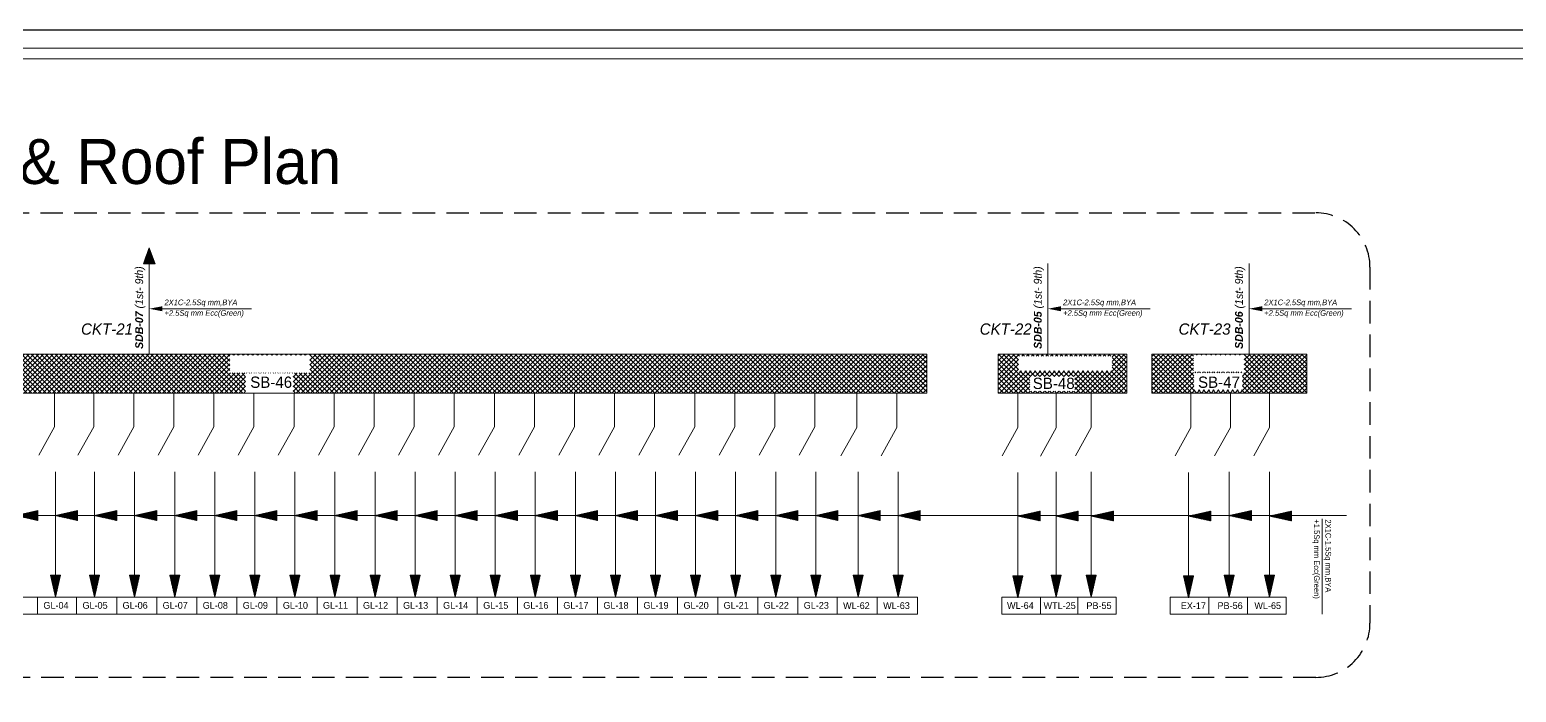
# Model space of a CAD drawing. Header units: inches. Extents: x 109699 to 44449955, y -10987 to 15824140.
# Drawn here: x 219237 to 219896, y -3986 to -3692 of the extents above; entities that cross this region are included whole.
import ezdxf

# ---------------------------------------------------------------- set-up
doc = ezdxf.new("R2010")
doc.units = ezdxf.units.IN
doc.header["$LTSCALE"] = 5
doc.header["$MEASUREMENT"] = 0
doc.linetypes.add('DASHED2', pattern=[0.375, 0.25, -0.125])
doc.layers.get('0').update_dxf_attribs({"color": 123})
for name, color, linetype, lineweight in [('@NORMAL', 7, 'Continuous', 5), ('E-CKT-CABLE', 116, 'Continuous', 18), ('E-CKT-TEXT', 135, 'Continuous', 18), ('E-EX-Exhaust-Fan', 190, 'Continuous', 13), ('E-PB-Socket-5A', 203, 'Continuous', 13), ('E-POINT-CABLE', 86, 'Continuous', 18), ('E-SB-Switch-Board', 106, 'Continuous', 18), ('E-SWITCH', 6, 'Continuous', 18), ('E-WL-Wall-Light', 232, 'Continuous', 15), ('E-WTL-Wall-Tube-Light', 6, 'Continuous', 15), ('Text', 7, 'Continuous', 0), ('WALL-1', 8, 'Continuous', 9)]:
    doc.layers.add(name, color=color, linetype=linetype, lineweight=lineweight)
doc.styles.get("Standard").update_dxf_attribs({"font": 'times.ttf'})
doc.styles.add('style2', font='ARIALN.TTF', dxfattribs={"width": 0.75, "height": 3})

# ---------------------------------------------------------------- blocks, each defined once
blk = doc.blocks.new('zxczxczxcz')
at = {"layer": '@NORMAL'}
for points in [[(177327.5, -15450.1), (175295.2, -15450.1), (175295.2, -14276.8), (177327.5, -14276.8)], [(177319.9, -15442.5), (175302.8, -15442.5), (175302.8, -14284.5), (177319.9, -14284.5)]]:
    blk.add_lwpolyline(points, close=True, dxfattribs=at)
at = {"layer": 'WALL-1', "lineweight": 30}
blk.add_lwpolyline([(177340.9, -15463.5), (175281.8, -15463.5), (175281.8, -14263.5), (177340.9, -14263.5)], close=True, dxfattribs=at)
blk = doc.blocks.new('E-CKT TEXT')
for p, q in [((648438.87, 22105.08), (648437.12, 22112.85)), ((648437.12, 22112.85), (648440.62, 22112.85)), ((648437.16, 22112.65), (648437.36, 22112.85)), ((648437.21, 22112.43), (648437.63, 22112.85)), ((648437.26, 22112.21), (648437.89, 22112.85)), ((648437.31, 22112), (648438.16, 22112.85)), ((648437.36, 22111.78), (648438.43, 22112.85)), ((648437.41, 22111.56), (648438.69, 22112.85)), ((648437.46, 22111.35), (648438.96, 22112.85)), ((648437.51, 22111.13), (648439.22, 22112.85)), ((648437.55, 22110.92), (648439.49, 22112.85)), ((648437.6, 22110.7), (648439.75, 22112.85)), ((648437.65, 22110.48), (648440.02, 22112.85)), ((648437.7, 22110.27), (648440.28, 22112.85)), ((648437.75, 22110.05), (648440.55, 22112.85)), ((648437.8, 22109.83), (648440.57, 22112.6)), ((648437.85, 22109.62), (648440.49, 22112.26)), ((648437.9, 22109.4), (648440.41, 22111.92)), ((648437.94, 22109.18), (648440.34, 22111.58)), ((648437.99, 22108.97), (648440.26, 22111.23)), ((648438.04, 22108.75), (648440.18, 22110.89)), ((648438.09, 22108.54), (648440.11, 22110.55)), ((648438.14, 22108.32), (648440.03, 22110.21)), ((648438.19, 22108.1), (648439.95, 22109.86)), ((648438.24, 22107.89), (648439.87, 22109.52)), ((648438.29, 22107.67), (648439.8, 22109.18)), ((648438.34, 22107.45), (648439.72, 22108.84)), ((648438.38, 22107.24), (648439.64, 22108.49)), ((648438.43, 22107.02), (648439.56, 22108.15)), ((648438.87, 22105.08), (648440.62, 22112.85)), ((648438.48, 22106.8), (648439.49, 22107.81)), ((648438.53, 22106.59), (648439.41, 22107.47)), ((648438.58, 22106.37), (648439.33, 22107.13)), ((648438.63, 22106.16), (648439.26, 22106.78)), ((648438.68, 22105.94), (648439.18, 22106.44)), ((648438.73, 22105.72), (648439.1, 22106.1)), ((648438.77, 22105.51), (648439.02, 22105.76)), ((648438.82, 22105.29), (648438.95, 22105.41))]:
    blk.add_line(p, q)
blk = doc.blocks.new('AR')
at = {"layer": 'E-CKT-CABLE'}
for p, q in [((-271, 449), (0, 548)), ((-193, 420), (-102, 511)), ((-190, 418), (-94, 514)), ((-186, 417), (-86, 517)), ((-182, 415), (-77, 520)), ((-178, 414), (-69, 523)), ((-174, 413), (-61, 526)), ((-170, 411), (-52, 529)), ((-167, 410), (-44, 532)), ((-163, 408), (-36, 535)), ((-159, 407), (-27, 538)), ((-155, 405), (-19, 541)), ((-151, 404), (-11, 544)), ((-147, 402), (-2, 547)), ((-144, 401), (0, 544)), ((-140, 399), (0, 539)), ((-136, 398), (0, 534)), ((-132, 396), (0, 528)), ((-128, 395), (0, 523)), ((-124, 394), (0, 518)), ((-120, 392), (0, 513)), ((0, 548), (0, 346)), ((-271, 449), (0, 346)), ((-270, 449), (-269, 450)), ((-266, 448), (-261, 453)), ((-263, 446), (-253, 456)), ((-259, 445), (-244, 459)), ((-255, 443), (-236, 462)), ((-251, 442), (-228, 465)), ((-247, 440), (-219, 468)), ((-243, 439), (-211, 471)), ((-240, 437), (-203, 474)), ((-236, 436), (-194, 477)), ((-232, 434), (-186, 480)), ((-228, 433), (-178, 483)), ((-224, 432), (-169, 486)), ((-220, 430), (-161, 489)), ((-216, 429), (-153, 493)), ((-213, 427), (-144, 496)), ((-209, 426), (-136, 499)), ((-205, 424), (-128, 502)), ((-201, 423), (-119, 505)), ((-197, 421), (-111, 508)), ((-117, 391), (0, 507)), ((-113, 389), (0, 502)), ((-109, 388), (0, 497)), ((-105, 386), (0, 491)), ((-101, 385), (0, 486)), ((-97, 383), (0, 481)), ((-94, 382), (0, 475)), ((-90, 380), (0, 470)), ((-86, 379), (0, 465)), ((-82, 377), (0, 459)), ((-78, 376), (0, 454)), ((-74, 374), (0, 449)), ((-71, 373), (0, 444)), ((-67, 372), (0, 438)), ((-63, 370), (0, 433)), ((-59, 369), (0, 428)), ((-55, 367), (0, 422)), ((-51, 366), (0, 417)), ((-48, 364), (0, 412)), ((-44, 363), (0, 406)), ((-40, 361), (0, 401)), ((-36, 360), (0, 396)), ((-32, 358), (0, 391)), ((-28, 357), (0, 385)), ((-24, 355), (0, 380)), ((-21, 354), (0, 375)), ((-17, 353), (0, 369)), ((-13, 351), (0, 364)), ((-9, 350), (0, 359)), ((-5, 348), (0, 353)), ((-1, 347), (0, 348))]:
    blk.add_line(p, q, dxfattribs=at)

msp = doc.modelspace()

# ---------------------------------------------------------------- hatches: boundary and pattern name
at = {"layer": 'E-SB-Switch-Board'}
h = msp.add_hatch(dxfattribs=at)
h.set_pattern_fill('ANSI37', color=256, scale=12.003473, angle=180.05046, style=0)
h.set_pattern_definition([(225.050464, (17314.2586, -16823.5151), (1.061901214, -1.060032292), []), (315.050464, (17314.2586, -16823.5151), (1.060032292, 1.061901214), [])])
h.paths.add_polyline_path([(219634.23, -3836), (219087.86, -3836), (219087.86, -3853.29), (219634.23, -3853.29)])
h.paths.add_polyline_path([(219325.3, -3844.35), (219360.8, -3844.35), (219360.8, -3836.44), (219325.3, -3836.44)], flags=16)
h.paths.add_polyline_path([(219332.3, -3853.29), (219353.3, -3853.29), (219353.3, -3844.44), (219332.3, -3844.44)], flags=17)
h = msp.add_hatch(dxfattribs=at)
h.set_pattern_fill('ANSI37', color=256, scale=12.003473, angle=180.05046, style=0)
h.set_pattern_definition([(225.050464, (17488.1379, -16823.5151), (1.061901214, -1.060032292), []), (315.050464, (17488.1379, -16823.5151), (1.060032292, 1.061901214), [])])
h.paths.add_polyline_path([(219722.91, -3836), (219665.91, -3836), (219665.91, -3853.29), (219722.91, -3853.29)])
h.paths.add_polyline_path([(219674.91, -3843.44), (219716.41, -3843.44), (219716.41, -3836.94), (219674.91, -3836.94)], flags=16)
h.paths.add_polyline_path([(219679.87, -3852.44), (219699.86, -3852.44), (219699.86, -3845.94), (219679.87, -3845.94)], flags=16)
h = msp.add_hatch(dxfattribs=at)
h.set_pattern_fill('ANSI37', color=256, scale=12.003473, angle=180.05046, style=0)
h.set_pattern_definition([(225.050464, (17490.8122, -16823.5151), (1.061901214, -1.060032292), []), (315.050464, (17490.8122, -16823.5151), (1.060032292, 1.061901214), [])])
h.paths.add_polyline_path([(219802.66, -3836), (219734, -3836), (219734, -3853.29), (219802.66, -3853.29)])
h.paths.add_polyline_path([(219752.41, -3844.39), (219774.91, -3844.39), (219774.91, -3836.44), (219752.41, -3836.44)], flags=16)
h.paths.add_polyline_path([(219752.66, -3851.94), (219774.16, -3851.94), (219774.16, -3843.94), (219752.66, -3843.94)], flags=16)

# ---------------------------------------------------------------- linework, layer by layer
at = {"linetype": 'DASHED2', "lineweight": 25, "ltscale": 8}
msp.add_lwpolyline([(219091.29, -3773.4), (219806.71, -3773.4, -0.414214), (219830.71, -3797.4), (219830.71, -3955.42, -0.414214), (219806.71, -3979.42), (219091.29, -3979.42, -0.414214), (219067.29, -3955.42), (219067.29, -3797.4, -0.414214)], format="xyb", close=True, dxfattribs=at)
at = {"layer": 'E-CKT-CABLE'}
for p, q in [((219289.56, -3836), (219289.56, -3795.83)), ((219687.92, -3836), (219687.92, -3795.83)), ((219777.09, -3836), (219777.09, -3795.83)), ((219293.45, -3815.92), (219334.95, -3815.92)), ((219691.81, -3815.92), (219733.31, -3815.92)), ((219780.97, -3815.92), (219822.47, -3815.92))]:
    msp.add_line(p, q, dxfattribs=at)
for points in [[(219295.39, -3817.03), (219295.39, -3814.8), (219289.56, -3815.92)], [(219693.75, -3817.03), (219693.75, -3814.8), (219687.92, -3815.92)], [(219782.92, -3817.03), (219782.92, -3814.8), (219777.09, -3815.92)]]:
    msp.add_solid(points, dxfattribs=at)
at = {"layer": 'E-CKT-TEXT'}
for p, q in [((219092.86, -3907.58), (219820.3, -3907.66)), ((219809.51, -3909.12), (219809.51, -3951.44))]:
    msp.add_line(p, q, dxfattribs=at)
at = {"layer": 'E-POINT-CABLE'}
for p, q in [((219247.6, -3853.24), (219247.6, -3868.31)), ((219264.93, -3853.24), (219264.93, -3868.31)), ((219282.69, -3853.24), (219282.69, -3868.31)), ((219300.45, -3853.24), (219300.45, -3868.31)), ((219318.22, -3853.24), (219318.22, -3868.31)), ((219335.98, -3853.24), (219335.98, -3868.31)), ((219353.74, -3853.24), (219353.74, -3868.31)), ((219371.5, -3853.24), (219371.5, -3868.31)), ((219389.27, -3853.24), (219389.27, -3868.31)), ((219407.03, -3853.24), (219407.03, -3868.31)), ((219424.79, -3853.24), (219424.79, -3868.31)), ((219442.55, -3853.24), (219442.55, -3868.31)), ((219460.31, -3853.24), (219460.31, -3868.31)), ((219478.08, -3853.24), (219478.08, -3868.31)), ((219495.84, -3853.24), (219495.84, -3868.31)), ((219513.6, -3853.24), (219513.6, -3868.31)), ((219531.36, -3853.24), (219531.36, -3868.31)), ((219549.13, -3853.24), (219549.13, -3868.31)), ((219566.89, -3853.24), (219566.89, -3868.31)), ((219584.65, -3853.23), (219584.65, -3868.3)), ((219603.18, -3853.51), (219603.18, -3868.58)), ((219620.94, -3853.29), (219620.94, -3868.58)), ((219674.64, -3853.51), (219674.64, -3868.58)), ((219691.56, -3853.29), (219691.56, -3868.36)), ((219691.56, -3853.69), (219691.56, -3868.76)), ((219707.14, -3853.54), (219707.14, -3868.61)), ((219751.32, -3853.51), (219751.32, -3868.58)), ((219768.82, -3853.51), (219768.82, -3868.58)), ((219786.13, -3853.51), (219786.13, -3868.58)), ((219247.99, -3888.3), (219247.99, -3943.91)), ((219265.33, -3888.3), (219265.33, -3943.9)), ((219283.09, -3888.3), (219283.09, -3943.91)), ((219300.85, -3888.3), (219300.85, -3943.91)), ((219318.61, -3888.3), (219318.61, -3943.91)), ((219336.38, -3888.3), (219336.38, -3943.91)), ((219354.14, -3888.3), (219354.14, -3943.91)), ((219371.9, -3888.3), (219371.9, -3943.91)), ((219389.66, -3888.3), (219389.66, -3943.91)), ((219407.43, -3888.3), (219407.43, -3943.91)), ((219425.19, -3888.3), (219425.19, -3943.91)), ((219442.95, -3888.3), (219442.95, -3943.91)), ((219460.71, -3888.3), (219460.71, -3943.91)), ((219478.47, -3888.3), (219478.47, -3943.91)), ((219496.24, -3888.3), (219496.24, -3943.91)), ((219514, -3888.3), (219514, -3943.91)), ((219531.76, -3888.3), (219531.76, -3943.91)), ((219549.52, -3888.3), (219549.52, -3943.91)), ((219567.29, -3888.3), (219567.29, -3943.9)), ((219585.05, -3888.29), (219585.05, -3943.9)), ((219603.81, -3888.3), (219603.81, -3943.9)), ((219621.57, -3888.3), (219621.57, -3943.9)), ((219674.64, -3888.52), (219674.64, -3944.12)), ((219691.56, -3888.3), (219691.56, -3943.9)), ((219707.14, -3888.3), (219707.14, -3943.91)), ((219750.32, -3888.52), (219750.32, -3944.12)), ((219768.32, -3888.3), (219768.32, -3943.9)), ((219786.13, -3888.3), (219786.13, -3943.9)), ((219240.03, -3943.9), (219240.03, -3951.32)), ((219240.03, -3943.9), (219240.03, -3951.32)), ((219257.36, -3943.9), (219257.36, -3951.32)), ((219257.36, -3943.9), (219257.36, -3951.32)), ((219275.13, -3943.9), (219275.13, -3951.32)), ((219275.13, -3943.9), (219275.13, -3951.32)), ((219292.89, -3943.9), (219292.89, -3951.32)), ((219310.65, -3943.9), (219310.65, -3951.32)), ((219328.41, -3943.89), (219328.41, -3951.32)), ((219346.17, -3943.89), (219346.17, -3951.32)), ((219363.94, -3943.89), (219363.94, -3951.31)), ((219381.7, -3943.88), (219381.7, -3951.31)), ((219399.46, -3943.88), (219399.46, -3951.31)), ((219417.22, -3943.89), (219417.22, -3951.32)), ((219434.99, -3943.89), (219434.99, -3951.31)), ((219452.75, -3943.88), (219452.75, -3951.31)), ((219470.51, -3943.88), (219470.51, -3951.31)), ((219488.27, -3943.87), (219488.27, -3951.29)), ((219506.04, -3943.87), (219506.04, -3951.29)), ((219523.8, -3943.86), (219523.8, -3951.29)), ((219541.56, -3943.86), (219541.56, -3951.29)), ((219559.32, -3943.9), (219559.32, -3951.32)), ((219577.08, -3943.9), (219577.08, -3951.32)), ((219594.55, -3943.94), (219594.55, -3951.37)), ((219612.32, -3943.94), (219612.32, -3951.37)), ((219630.08, -3943.94), (219630.08, -3951.36)), ((219667.44, -3943.9), (219667.44, -3951.33)), ((219684.64, -3943.9), (219684.64, -3951.33)), ((219701.14, -3943.9), (219701.14, -3951.33)), ((219701.14, -3943.9), (219701.14, -3951.33)), ((219718.26, -3943.92), (219718.26, -3951.34)), ((219742.12, -3943.9), (219742.12, -3951.33)), ((219759.24, -3943.9), (219759.24, -3951.34)), ((219776.43, -3943.9), (219776.43, -3951.33)), ((219776.43, -3943.9), (219776.43, -3951.33))]:
    msp.add_line(p, q, dxfattribs=at)
for points in [[(219084.36, -3943.9), (219630.08, -3943.9), (219630.08, -3951.33), (219084.36, -3951.35)], [(219667.44, -3943.91), (219718.26, -3943.91), (219718.26, -3951.34), (219667.44, -3951.35)], [(219742.12, -3943.9), (219793.56, -3943.9), (219793.56, -3951.33), (219742.12, -3951.35)]]:
    msp.add_lwpolyline(points, close=True, dxfattribs=at)
at = {"layer": 'E-SB-Switch-Board'}
for points in [[(219087.86, -3853.29), (219634.23, -3853.29), (219634.23, -3836), (219087.86, -3836)], [(219665.91, -3853.29), (219722.91, -3853.29), (219722.91, -3836), (219665.91, -3836)], [(219734, -3853.29), (219802.66, -3853.29), (219802.66, -3836), (219734, -3836)]]:
    msp.add_lwpolyline(points, close=True, dxfattribs=at)
at = {"layer": 'E-SWITCH'}
for p, q in [((219247.6, -3868.31), (219240.62, -3880.92)), ((219264.93, -3868.31), (219257.95, -3880.92)), ((219282.69, -3868.31), (219275.71, -3880.92)), ((219300.45, -3868.31), (219293.47, -3880.92)), ((219318.22, -3868.31), (219311.24, -3880.92)), ((219335.98, -3868.31), (219329, -3880.92)), ((219353.74, -3868.31), (219346.76, -3880.92)), ((219371.5, -3868.31), (219364.52, -3880.92)), ((219389.27, -3868.31), (219382.29, -3880.92)), ((219407.03, -3868.31), (219400.05, -3880.92)), ((219424.79, -3868.31), (219417.81, -3880.92)), ((219442.55, -3868.31), (219435.57, -3880.92)), ((219460.31, -3868.31), (219453.34, -3880.92)), ((219478.08, -3868.31), (219471.1, -3880.92)), ((219495.84, -3868.31), (219488.86, -3880.92)), ((219513.6, -3868.31), (219506.62, -3880.92)), ((219531.36, -3868.31), (219524.38, -3880.92)), ((219549.13, -3868.31), (219542.15, -3880.92)), ((219566.89, -3868.31), (219559.91, -3880.92)), ((219584.65, -3868.3), (219577.67, -3880.92)), ((219603.18, -3868.58), (219596.2, -3881.19)), ((219620.94, -3868.58), (219613.96, -3881.19)), ((219674.64, -3868.58), (219667.66, -3881.19)), ((219691.56, -3868.76), (219684.58, -3881.37)), ((219707.14, -3868.61), (219700.16, -3881.23)), ((219751.32, -3868.58), (219744.34, -3881.19)), ((219768.82, -3868.58), (219761.84, -3881.19)), ((219786.13, -3868.58), (219779.15, -3881.19))]:
    msp.add_line(p, q, dxfattribs=at)

# ---------------------------------------------------------------- block references
at = {"layer": 'E-CKT-CABLE', "xscale": -0.02594956736979771, "yscale": 0.02594956736979771, "zscale": 0.02594956734627435, "rotation": 90}
msp.add_blockref('AR', (219301.21, -3795.99), dxfattribs=at)
at = {"layer": 'E-CKT-TEXT', "xscale": 1.261437301520496, "yscale": 1.261437301520496, "zscale": 1.261437301520496, "rotation": 270}
for p in [(191346.25, 814057.32), (191363.82, 814057.32), (191381.16, 814057.32), (191398.92, 814057.32), (191416.68, 814057.32), (191434.45, 814057.32), (191452.21, 814057.32), (191469.97, 814057.32), (191487.73, 814057.32), (191505.49, 814057.32), (191523.26, 814057.32), (191541.02, 814057.32), (191558.78, 814057.32), (191576.54, 814057.32), (191594.31, 814057.32), (191612.07, 814057.32), (191629.83, 814057.32), (191647.59, 814057.32), (191665.35, 814057.32), (191683.12, 814057.32), (191700.88, 814057.32), (191719.64, 814057.32), (191737.4, 814057.32), (191790.47, 814057.13), (191807.39, 814057.13), (191822.97, 814057.13), (191866.15, 814057.13), (191884.15, 814057.32), (191901.96, 814057.13)]:
    msp.add_blockref('E-CKT TEXT', p, dxfattribs=at)
at = {"layer": 'E-EX-Exhaust-Fan', "color": 1, "xscale": 1.261437301517695, "yscale": 1.261437301517695, "zscale": 1.261437301517695}
msp.add_blockref('E-CKT TEXT', (-598214.66, -31828.29), dxfattribs=at)
at = {"layer": 'E-PB-Socket-5A', "color": 1, "xscale": 1.261437301517695, "yscale": 1.261437301517695, "zscale": 1.261437301517695}
for p in [(-598196.66, -31828.07), (-598257.84, -31828.08)]:
    msp.add_blockref('E-CKT TEXT', p, dxfattribs=at)
at = {"layer": 'E-WL-Wall-Light', "color": 1, "xscale": 1.261437301517695, "yscale": 1.261437301517695, "zscale": 1.261437301517695}
for p in [(-598361.17, -31828.07), (-598343.41, -31828.07), (-598178.85, -31828.07), (-598290.34, -31828.29)]:
    msp.add_blockref('E-CKT TEXT', p, dxfattribs=at)
at = {"layer": 'E-WTL-Wall-Tube-Light', "color": 1, "xscale": 1.261437301517695, "yscale": 1.261437301517695, "zscale": 1.261437301517695}
msp.add_blockref('E-CKT TEXT', (-598273.42, -31828.07), dxfattribs=at)
at = {"layer": 'Text', "xscale": 1.261437301517695, "yscale": 1.261437301517695, "zscale": 1.261437301517695}
for p in [(-598699.65, -31828.07), (-598397.69, -31828.07), (-598379.93, -31828.07), (-598716.99, -31828.08), (-598681.89, -31828.08), (-598664.13, -31828.08), (-598646.36, -31828.08), (-598628.6, -31828.08), (-598610.84, -31828.08), (-598593.08, -31828.08), (-598575.32, -31828.08), (-598557.55, -31828.08), (-598539.79, -31828.08), (-598522.03, -31828.08), (-598504.27, -31828.08), (-598486.5, -31828.08), (-598468.74, -31828.08), (-598450.98, -31828.08), (-598433.22, -31828.08), (-598415.46, -31828.08)]:
    msp.add_blockref('E-CKT TEXT', p, dxfattribs=at)
at = {"layer": 'WALL-1', "linetype": 'Continuous', "xscale": 0.6134401050624002, "yscale": 0.6134401050624002, "zscale": 0.6134401050624002}
msp.add_blockref('zxczxczxcz', (111261.71, 5057.64), dxfattribs=at)

# ---------------------------------------------------------------- texts
at = {"layer": 'E-CKT-TEXT', "color": 1, "attachment_point": 1}
for s, insert, char_height, width, rotation in [('{\\fCentury Gothic|b1|i1|c0|p34;\\C256;SDB-07\\fCentury Gothic|b0|i1|c0|p34; (1st- 9th)}', (219283.34, -3833.73), 3.5, 48.6814, 90), ('{\\fCentury Gothic|b1|i1|c0|p34;\\C256;SDB-05\\fCentury Gothic|b0|i1|c0|p34; (1st- 9th)}', (219681.7, -3833.73), 3.5, 48.6814, 90), ('{\\fCentury Gothic|b1|i1|c0|p34;\\C256;SDB-06\\fCentury Gothic|b0|i1|c0|p34; (1st- 9th)}', (219770.87, -3833.73), 3.5, 48.6814, 90), ('{\\fCentury Gothic|b0|i0|c0|p34;\\C256;+1.5Sq mm Ecc(Green) }', (219808.37, -3909.37), 2.5, 41.3635, 270), ('{\\fCentury Gothic|b0|i0|c0|p34;\\C256;2X1C-1.5Sq mm,BYA}', (219813.48, -3909.37), 2.5, 41.3635, 270)]:
    msp.add_mtext(s, dxfattribs=dict(at, insert=insert, char_height=char_height, width=width, rotation=rotation))
for s, insert, char_height, width in [('{\\fCentury Gothic|b0|i1|c0|p34;\\C256;2X1C-2.5Sq mm,BYA}', (219296.32, -3811.83), 2.5, 41.3635), ('{\\fCentury Gothic|b0|i1|c0|p34;\\C256;2X1C-2.5Sq mm,BYA}', (219694.68, -3811.83), 2.5, 41.3635), ('{\\fCentury Gothic|b0|i1|c0|p34;\\C256;2X1C-2.5Sq mm,BYA}', (219783.84, -3811.83), 2.5, 41.3635), ('{\\fCentury Gothic|b0|i1|c0|p34;\\C256;+2.5Sq mm Ecc(Green) }', (219296.32, -3816.55), 2.5, 41.3635), ('{\\fCentury Gothic|b0|i1|c0|p34;\\C256;+2.5Sq mm Ecc(Green) }', (219694.68, -3816.55), 2.5, 41.3635), ('{\\fCentury Gothic|b0|i1|c0|p34;\\C256;+2.5Sq mm Ecc(Green) }', (219783.84, -3816.55), 2.5, 41.3635), ('{\\fCentury Gothic|b0|i1|c0|p34;\\C256;CKT-21}', (219259.34, -3822.42), 5, 24.1526), ('{\\fCentury Gothic|b0|i1|c0|p34;\\C256;CKT-22}', (219657.7, -3822.42), 5, 24.1526), ('{\\fCentury Gothic|b0|i1|c0|p34;\\C256;CKT-23}', (219745.86, -3822.42), 5, 24.1526)]:
    msp.add_mtext(s, dxfattribs=dict(at, insert=insert, char_height=char_height, width=width))
at = {"layer": 'E-EX-Exhaust-Fan', "color": 1, "insert": (219746.84, -3946.16), "char_height": 3, "width": 10.9021, "attachment_point": 1}
msp.add_mtext('{\\fCentury Gothic|b0|i0|c0|p34;\\C256;EX-17}', dxfattribs=at)
at = {"layer": 'E-PB-Socket-5A', "color": 1, "char_height": 3, "width": 10.9021, "attachment_point": 1}
for s, insert in [('{\\fCentury Gothic|b0|i0|c0|p34;\\C256;PB-55}', (219705.01, -3946.1)), ('{\\fCentury Gothic|b0|i0|c0|p34;\\C256;PB-56}', (219763.13, -3946.1))]:
    msp.add_mtext(s, dxfattribs=dict(at, insert=insert))
at = {"layer": 'E-SB-Switch-Board', "color": 1, "char_height": 5, "attachment_point": 1}
for s, insert, width in [('{\\fCentury Gothic|b0|i0|c0|p34;\\C256;SB-46}', (219334.32, -3846), 41.3327), ('{\\fCentury Gothic|b0|i0|c0|p34;\\C256;SB-48}', (219681.21, -3846.5), 24.1526), ('{\\fCentury Gothic|b0|i0|c0|p34;\\C256;SB-47}', (219754.48, -3846), 24.1526)]:
    msp.add_mtext(s, dxfattribs=dict(at, insert=insert, width=width))
at = {"layer": 'E-WL-Wall-Light', "color": 1, "char_height": 3, "width": 10.9021, "attachment_point": 1}
for s, insert in [('{\\fCentury Gothic|b0|i0|c0|p34;\\C256;WL-62}', (219597.14, -3946.1)), ('{\\fCentury Gothic|b0|i0|c0|p34;\\C256;WL-63}', (219614.91, -3946.1)), ('{\\fCentury Gothic|b0|i0|c0|p34;\\C256;WL-64}', (219669.82, -3946.06)), ('{\\fCentury Gothic|b0|i0|c0|p34;\\C256;WL-65}', (219779.46, -3946.1))]:
    msp.add_mtext(s, dxfattribs=dict(at, insert=insert))
at = {"layer": 'E-WTL-Wall-Tube-Light', "color": 1, "insert": (219686.01, -3946.1), "char_height": 3, "width": 10.9021, "attachment_point": 1}
msp.add_mtext('{\\fCentury Gothic|b0|i0|c0|p34;\\C256;WTL-25}', dxfattribs=at)
at = {"layer": 'Text', "insert": (219236.41, -3760.85, 0.48), "char_height": 20, "width": 415.4157, "attachment_point": 8, "style": 'style2'}
msp.add_mtext('\\A1;{\\fCentury Gothic|b0|i0|c0|p34;\\W1;Chilakotha & Roof Plan}', dxfattribs=at)
at = {"layer": 'Text', "char_height": 3, "width": 24.0847, "attachment_point": 1}
for s, insert in [('{\\fCentury Gothic|b0|i0|c0|p34;GL-04}', (219242.64, -3945.99)), ('{\\fCentury Gothic|b0|i0|c0|p34;GL-05}', (219259.97, -3945.99)), ('{\\fCentury Gothic|b0|i0|c0|p34;GL-06}', (219277.73, -3945.99)), ('{\\fCentury Gothic|b0|i0|c0|p34;GL-07}', (219295.5, -3945.99)), ('{\\fCentury Gothic|b0|i0|c0|p34;GL-08}', (219313.26, -3945.99)), ('{\\fCentury Gothic|b0|i0|c0|p34;GL-09}', (219331.02, -3945.99)), ('{\\fCentury Gothic|b0|i0|c0|p34;GL-10}', (219348.78, -3945.99)), ('{\\fCentury Gothic|b0|i0|c0|p34;GL-11}', (219366.55, -3945.99)), ('{\\fCentury Gothic|b0|i0|c0|p34;GL-12}', (219384.31, -3945.99)), ('{\\fCentury Gothic|b0|i0|c0|p34;GL-13}', (219402.07, -3945.99)), ('{\\fCentury Gothic|b0|i0|c0|p34;GL-14}', (219419.83, -3945.99)), ('{\\fCentury Gothic|b0|i0|c0|p34;GL-15}', (219437.59, -3945.99)), ('{\\fCentury Gothic|b0|i0|c0|p34;GL-16}', (219455.36, -3945.99)), ('{\\fCentury Gothic|b0|i0|c0|p34;GL-17}', (219473.12, -3945.99)), ('{\\fCentury Gothic|b0|i0|c0|p34;GL-18}', (219490.88, -3945.99)), ('{\\fCentury Gothic|b0|i0|c0|p34;GL-19}', (219508.64, -3945.99)), ('{\\fCentury Gothic|b0|i0|c0|p34;GL-20}', (219526.41, -3945.99)), ('{\\fCentury Gothic|b0|i0|c0|p34;GL-21}', (219544.17, -3945.99)), ('{\\fCentury Gothic|b0|i0|c0|p34;GL-22}', (219561.93, -3945.98)), ('{\\fCentury Gothic|b0|i0|c0|p34;GL-23}', (219579.69, -3945.98))]:
    msp.add_mtext(s, dxfattribs=dict(at, insert=insert))

doc.saveas('drawing.dxf')
